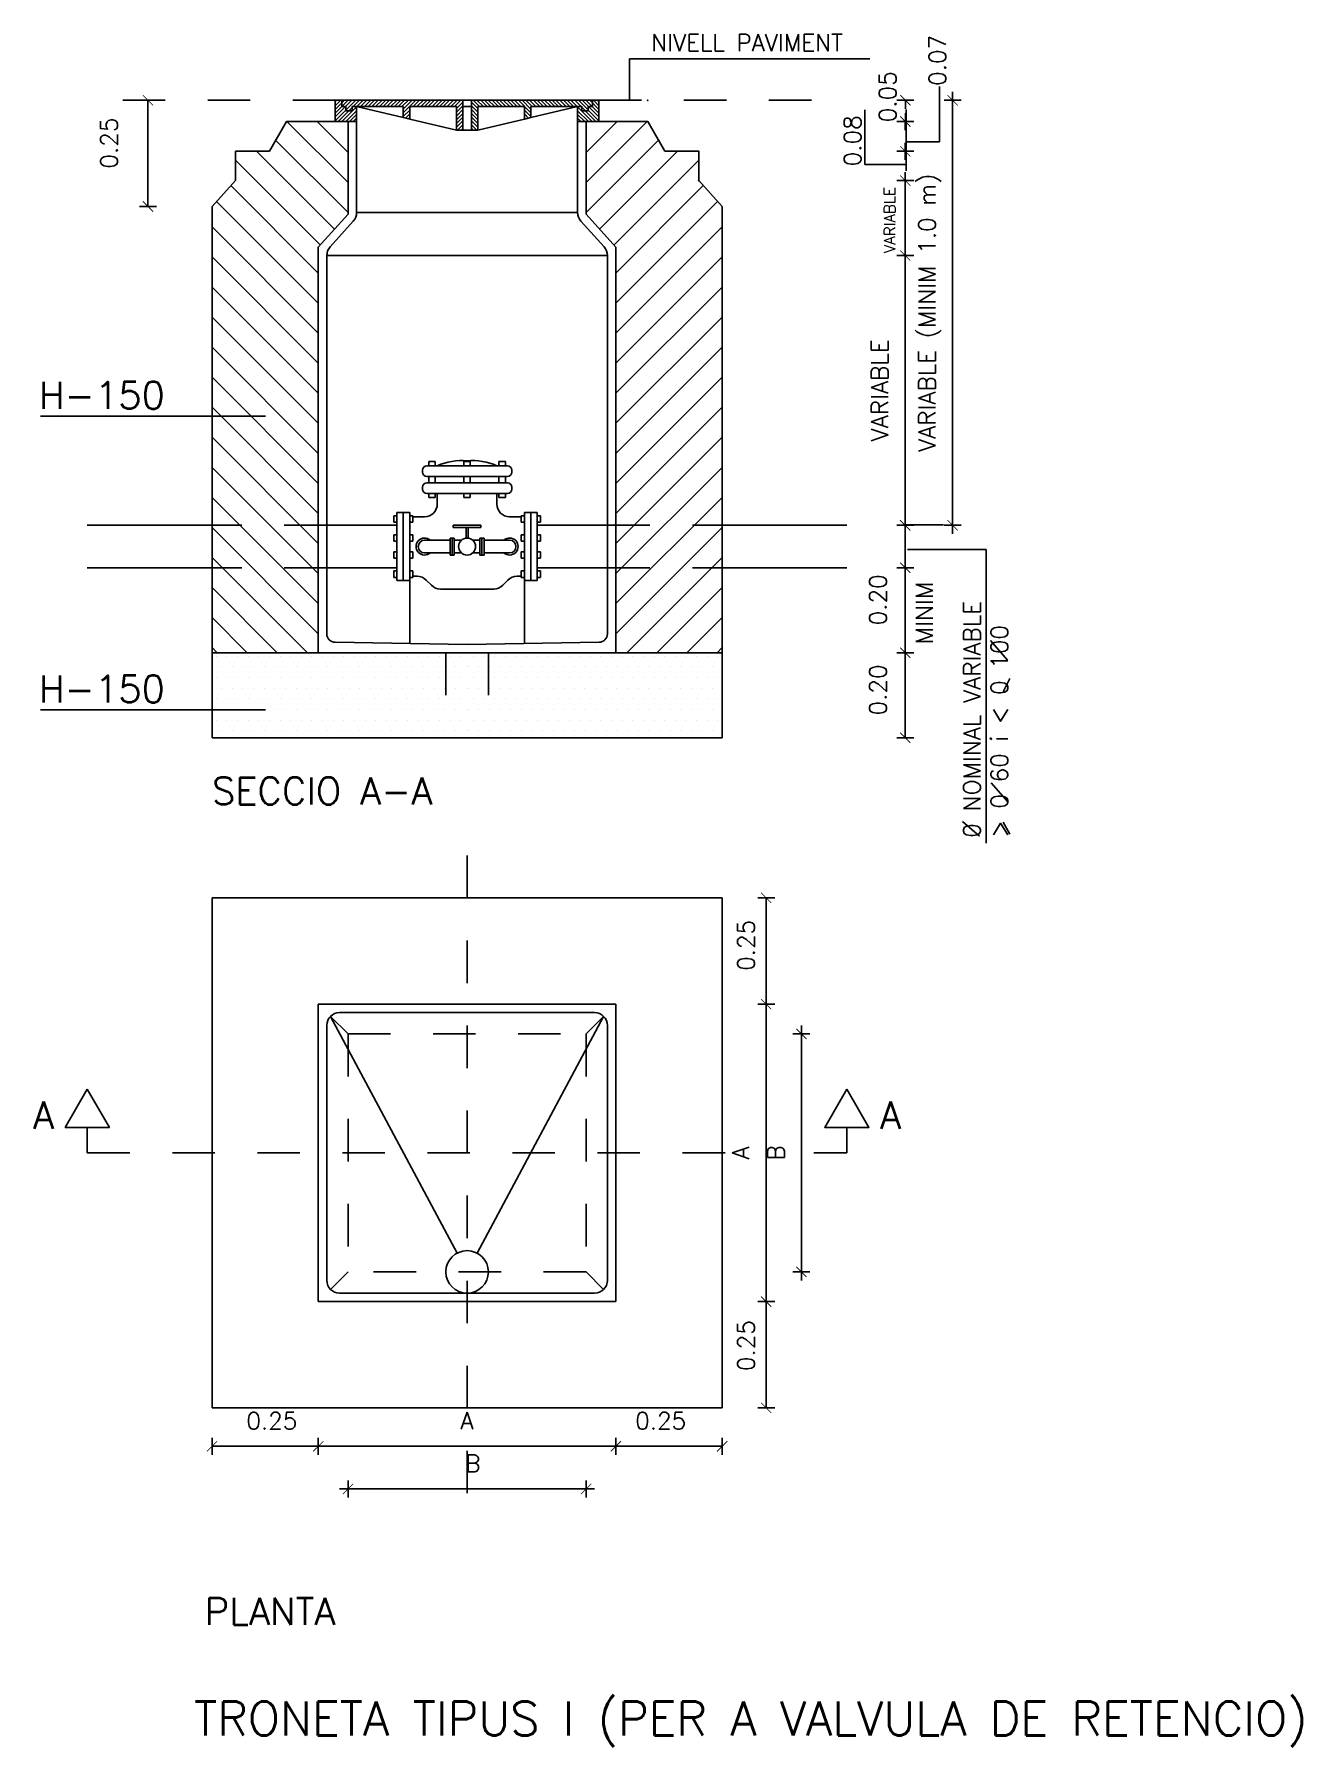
# Model space of a CAD drawing. Extents: x -0.01 to 2.98, y 0 to 4.02.
import ezdxf
from ezdxf.enums import TextEntityAlignment as Align

# ---------------------------------------------------------------- set-up
doc = ezdxf.new("R2010")
doc.units = 0
doc.header["$LTSCALE"] = 0.1
doc.linetypes.add('DASHDOT', pattern=[1, 0.5, -0.25, 0, -0.25])
doc.linetypes.add('HIDDEN', pattern=[0.375, 0.25, -0.125])
doc.layers.get('0').update_dxf_attribs({"linetype": 'CONTINUOUS'})
doc.layers.get('DEFPOINTS').update_dxf_attribs({"color": 6, "linetype": 'CONTINUOUS'})
doc.styles.add('ROMANS', font='ROMANS.SHX')
doc.dimstyles.get("Standard").update_dxf_attribs({"dimtxt": 0.18, "dimasz": 0.18, "dimexe": 0.18, "dimexo": 0.0625, "dimgap": 0.09, "dimtad": 0, "dimtih": 1, "dimtoh": 1, "dimdec": 4, "dimzin": 0, "dimtxsty": 'STANDARD', "dimcen": 0.09, "dimazin": 3, "dimtfac": 1, "dimtdec": 4, "dimtofl": 0, "dimtmove": 0, "dimatfit": 3, "dimtolj": 1, "dimtzin": 0})

# ---------------------------------------------------------------- blocks, each defined once
blk = doc.blocks.new('COTA')
for p, q in [((0, 50), (0, -50)), ((0, 0), (50, 0))]:
    blk.add_line(p, q)
at = {"const_width": 5}
blk.add_lwpolyline([(-30, -30), (30, 30)], dxfattribs=at)
blk = doc.blocks.new('*D10')
at = {"color": 0, "linetype": 'BYBLOCK'}
blk.add_line((1311.4031, -1210.9731), (1311.9623, -1210.9731), dxfattribs=at)
at = {"layer": 'DEFPOINTS', "color": 0, "linetype": 'BYBLOCK'}
for p in [(1311.4027, -1210.4625), (1311.9627, -1210.4625), (1311.9627, -1210.9731)]:
    blk.add_point(p, dxfattribs=at)
at = {"color": 0, "linetype": 'BYBLOCK', "xscale": 0.0004, "yscale": 0.0004, "zscale": 0.0004, "rotation": 180}
blk.add_blockref('COTA', (1311.4027, -1210.9731), dxfattribs=at)
at = {"color": 0, "linetype": 'BYBLOCK', "xscale": 0.0004, "yscale": 0.0004, "zscale": 0.0004}
blk.add_blockref('COTA', (1311.9627, -1210.9731), dxfattribs=at)
at = {"color": 0, "linetype": 'BYBLOCK', "style": 'ROMANS'}
blk.add_text(' B', height=0.04, dxfattribs=at).set_placement((1311.6827, -1210.9331), align=Align.CENTER)
blk = doc.blocks.new('*D9')
at = {"color": 0, "linetype": 'BYBLOCK'}
blk.add_line((1311.3331, -1210.8729), (1312.0323, -1210.8729), dxfattribs=at)
at = {"layer": 'DEFPOINTS', "color": 0, "linetype": 'BYBLOCK'}
for p in [(1311.3327, -1210.5325), (1312.0327, -1210.5325), (1312.0327, -1210.8729)]:
    blk.add_point(p, dxfattribs=at)
at = {"color": 0, "linetype": 'BYBLOCK', "xscale": 0.0004, "yscale": 0.0004, "zscale": 0.0004, "rotation": 180}
blk.add_blockref('COTA', (1311.3327, -1210.8729), dxfattribs=at)
at = {"color": 0, "linetype": 'BYBLOCK', "xscale": 0.0004, "yscale": 0.0004, "zscale": 0.0004}
blk.add_blockref('COTA', (1312.0327, -1210.8729), dxfattribs=at)
at = {"color": 0, "linetype": 'BYBLOCK', "style": 'ROMANS'}
blk.add_text('A', height=0.04, dxfattribs=at).set_placement((1311.6827, -1210.8329), align=Align.CENTER)
blk = doc.blocks.new('*D8')
at = {"color": 0, "linetype": 'BYBLOCK'}
blk.add_line((1312.4692, -1210.4621), (1312.4692, -1209.9029), dxfattribs=at)
at = {"layer": 'DEFPOINTS', "color": 0, "linetype": 'BYBLOCK'}
for p in [(1311.9627, -1209.9025), (1312.4692, -1209.9025), (1311.9627, -1210.4625)]:
    blk.add_point(p, dxfattribs=at)
at = {"color": 0, "linetype": 'BYBLOCK', "xscale": 0.0004, "yscale": 0.0004, "zscale": 0.0004}
for p, rotation in [((1312.4692, -1209.9025), 90), ((1312.4692, -1210.4625), 270)]:
    blk.add_blockref('COTA', p, dxfattribs=dict(at, rotation=rotation))
at = {"color": 0, "linetype": 'BYBLOCK', "style": 'ROMANS'}
blk.add_text('B', height=0.04, rotation=90, dxfattribs=at).set_placement((1312.4292, -1210.1825), align=Align.CENTER)
blk = doc.blocks.new('*D7')
at = {"color": 0, "linetype": 'BYBLOCK'}
blk.add_line((1312.3863, -1210.5321), (1312.3863, -1209.8329), dxfattribs=at)
at = {"layer": 'DEFPOINTS', "color": 0, "linetype": 'BYBLOCK'}
for p in [(1312.0327, -1209.8325), (1312.3863, -1209.8325), (1312.0327, -1210.5325)]:
    blk.add_point(p, dxfattribs=at)
at = {"color": 0, "linetype": 'BYBLOCK', "xscale": 0.0004, "yscale": 0.0004, "zscale": 0.0004}
for p, rotation in [((1312.3863, -1209.8325), 90), ((1312.3863, -1210.5325), 270)]:
    blk.add_blockref('COTA', p, dxfattribs=dict(at, rotation=rotation))
at = {"color": 0, "linetype": 'BYBLOCK', "style": 'ROMANS'}
blk.add_text('A', height=0.04, rotation=90, dxfattribs=at).set_placement((1312.3463, -1210.1825), align=Align.CENTER)
blk = doc.blocks.new('*D6')
at = {"color": 0, "linetype": 'BYBLOCK'}
blk.add_line((1312.8247, -1208.7054), (1312.8247, -1207.7062), dxfattribs=at)
at = {"layer": 'DEFPOINTS', "color": 0, "linetype": 'BYBLOCK'}
for p in [(1312.0127, -1207.7058), (1312.8247, -1207.7058), (1312.0127, -1208.7058)]:
    blk.add_point(p, dxfattribs=at)
at = {"color": 0, "linetype": 'BYBLOCK', "xscale": 0.0004, "yscale": 0.0004, "zscale": 0.0004}
for p, rotation in [((1312.8247, -1207.7058), 90), ((1312.8247, -1208.7058), 270)]:
    blk.add_blockref('COTA', p, dxfattribs=dict(at, rotation=rotation))
at = {"color": 0, "linetype": 'BYBLOCK', "style": 'ROMANS'}
blk.add_text('VARIABLE (MINIM 1.0 m)', height=0.04, rotation=90, dxfattribs=at).set_placement((1312.7847, -1208.2058), align=Align.CENTER)
blk = doc.blocks.new('*D5')
at = {"color": 0, "linetype": 'BYBLOCK'}
blk.add_line((1312.7133, -1208.7054), (1312.7133, -1208.0714), dxfattribs=at)
at = {"layer": 'DEFPOINTS', "color": 0, "linetype": 'BYBLOCK'}
for p in [(1312.0127, -1208.071), (1312.7133, -1208.071), (1312.2827, -1208.7058)]:
    blk.add_point(p, dxfattribs=at)
at = {"color": 0, "linetype": 'BYBLOCK', "xscale": 0.0004, "yscale": 0.0004, "zscale": 0.0004}
for p, rotation in [((1312.7133, -1208.071), 90), ((1312.7133, -1208.7058), 270)]:
    blk.add_blockref('COTA', p, dxfattribs=dict(at, rotation=rotation))
at = {"color": 0, "linetype": 'BYBLOCK', "style": 'ROMANS'}
blk.add_text('VARIABLE', height=0.04, rotation=90, dxfattribs=at).set_placement((1312.6733, -1208.3884), align=Align.CENTER)
blk = doc.blocks.new('*D4')
at = {"color": 0, "linetype": 'BYBLOCK'}
for p, q in [((1312.7133, -1208.7054), (1312.7133, -1208.705)), ((1312.7133, -1208.705), (1312.8033, -1208.705)), ((1312.7133, -1208.8062), (1312.7133, -1208.8066))]:
    blk.add_line(p, q, dxfattribs=at)
at = {"layer": 'DEFPOINTS', "color": 0, "linetype": 'BYBLOCK'}
for p in [(1312.2827, -1208.7058), (1312.7133, -1208.7058), (1312.2827, -1208.8058)]:
    blk.add_point(p, dxfattribs=at)
at = {"color": 0, "linetype": 'BYBLOCK', "xscale": 0.0004, "yscale": 0.0004, "zscale": 0.0004}
for p, rotation in [((1312.7133, -1208.7058), 270), ((1312.7133, -1208.8058), 90)]:
    blk.add_blockref('COTA', p, dxfattribs=dict(at, rotation=rotation))
blk = doc.blocks.new('*X1')
at = {"color": 0}
for p, q in [((2740, 19852), (2788, 19900)), ((2740, 19860.8), (2779.2, 19900)), ((2740, 19869.7), (2770.3, 19900)), ((2740, 19878.5), (2761.5, 19900)), ((2740, 19887.3), (2752.7, 19900)), ((2740, 19896.2), (2743.8, 19900)), ((2746.9, 19850), (2796.9, 19900)), ((2755.7, 19850), (2790, 19884.3)), ((2764.5, 19850), (2790, 19875.5)), ((2773.4, 19850), (2790, 19866.6)), ((2790.7, 19885), (2805.7, 19900)), ((2799.5, 19885), (2814.5, 19900)), ((2808.4, 19885), (2823.4, 19900)), ((2817.2, 19885), (2832.2, 19900)), ((2826, 19885), (2841, 19900)), ((2834.9, 19885), (2849.9, 19900)), ((2843.7, 19885), (2858.7, 19900)), ((2852.6, 19885), (2867.6, 19900)), ((2861.4, 19885), (2876.4, 19900)), ((2870.2, 19885), (2885.2, 19900)), ((2879.1, 19885), (2894.1, 19900)), ((2887.9, 19885), (2902.9, 19900)), ((2896.8, 19885), (2911.8, 19900)), ((2900, 19870.6), (2929.4, 19900)), ((2900, 19879.4), (2920.6, 19900)), ((2900, 19861.7), (2915, 19876.7)), ((2905.2, 19858), (2915, 19867.9)), ((2923.3, 19885), (2938.3, 19900)), ((2932.1, 19885), (2947.1, 19900)), ((2941, 19885), (2956, 19900)), ((2949.8, 19885), (2964.8, 19900)), ((2958.6, 19885), (2973.6, 19900)), ((2967.5, 19885), (2982.5, 19900)), ((2976.3, 19885), (2991.3, 19900)), ((2985.1, 19885), (3000.1, 19900)), ((2994, 19885), (3009, 19900)), ((3002.8, 19885), (3017.8, 19900)), ((3011.7, 19885), (3026.7, 19900)), ((3020.5, 19885), (3035.5, 19900)), ((3025, 19880.7), (3040, 19895.7)), ((3025, 19871.8), (3040, 19886.8)), ((3025, 19863), (3040, 19878)), ((3025, 19854.1), (3040, 19869.1)), ((2782.2, 19850), (2790, 19857.8)), ((2912.3, 19856.4), (2915, 19859)), ((3025, 19845.3), (3040, 19860.3)), ((3025, 19836.5), (3040, 19851.5)), ((3027.4, 19830), (3040, 19842.6)), ((3036.2, 19830), (3040, 19833.8))]:
    blk.add_line(p, q, dxfattribs=at)
blk = doc.blocks.new('*X2')
at = {"color": 0}
for p, q in [((3802.6, 23389.5), (3946.3, 23533.2)), ((3802.6, 23460.2), (3875.6, 23533.2)), ((3802.6, 23530.9), (3804.9, 23533.2)), ((3802.6, 23318.8), (3972.9, 23489)), ((3834.3, 23279.7), (4017.7, 23463.2)), ((3867.8, 23242.5), (4067.6, 23442.4)), ((3872.6, 23176.6), (4078.3, 23382.4)), ((3872.6, 23105.9), (4111.8, 23345.2)), ((3872.6, 23035.2), (4122.6, 23285.2)), ((3872.6, 22964.5), (4122.6, 23214.5)), ((3872.6, 22893.8), (4122.6, 23143.8)), ((3872.6, 22823.1), (4122.6, 23073.1)), ((3872.6, 22752.4), (4122.6, 23002.4)), ((3872.6, 22681.7), (4122.6, 22931.7)), ((3872.6, 22611), (4122.6, 22861)), ((3872.6, 22540.3), (4122.6, 22790.3)), ((3872.6, 22469.5), (4122.6, 22719.5)), ((3872.6, 22398.8), (4122.6, 22648.8)), ((3872.6, 22328.1), (4122.6, 22578.1)), ((3898.4, 22283.2), (4122.6, 22507.4)), ((3969.1, 22283.2), (4122.6, 22436.7)), ((4039.8, 22283.2), (4122.6, 22366)), ((4110.5, 22283.2), (4122.6, 22295.3))]:
    blk.add_line(p, q, dxfattribs=at)
blk = doc.blocks.new('*X3')
at = {"color": 0}
for p, q in [((3525, 22250), (3525, 22250)), ((3537.5, 22275), (3537.5, 22275)), ((3550, 22250), (3550, 22250)), ((3562.5, 22275), (3562.5, 22275)), ((3575, 22250), (3575, 22250)), ((3587.5, 22275), (3587.5, 22275)), ((3600, 22250), (3600, 22250)), ((3612.5, 22275), (3612.5, 22275)), ((3625, 22250), (3625, 22250)), ((3637.5, 22275), (3637.5, 22275)), ((3650, 22250), (3650, 22250)), ((3662.5, 22275), (3662.5, 22275)), ((3675, 22250), (3675, 22250)), ((3687.5, 22275), (3687.5, 22275)), ((3700, 22250), (3700, 22250)), ((3712.5, 22275), (3712.5, 22275)), ((3725, 22250), (3725, 22250)), ((3737.5, 22275), (3737.5, 22275)), ((3750, 22250), (3750, 22250)), ((3762.5, 22275), (3762.5, 22275)), ((3775, 22250), (3775, 22250)), ((3787.5, 22275), (3787.5, 22275)), ((3800, 22250), (3800, 22250)), ((3812.5, 22275), (3812.5, 22275)), ((3825, 22250), (3825, 22250)), ((3837.5, 22275), (3837.5, 22275)), ((3850, 22250), (3850, 22250)), ((3862.5, 22275), (3862.5, 22275)), ((3875, 22250), (3875, 22250)), ((3887.5, 22275), (3887.5, 22275)), ((3900, 22250), (3900, 22250)), ((3912.5, 22275), (3912.5, 22275)), ((3925, 22250), (3925, 22250)), ((3937.5, 22275), (3937.5, 22275)), ((3950, 22250), (3950, 22250)), ((3962.5, 22275), (3962.5, 22275)), ((3975, 22250), (3975, 22250)), ((3987.5, 22275), (3987.5, 22275)), ((4000, 22250), (4000, 22250)), ((4012.5, 22275), (4012.5, 22275)), ((4025, 22250), (4025, 22250)), ((4037.5, 22275), (4037.5, 22275)), ((4050, 22250), (4050, 22250)), ((4062.5, 22275), (4062.5, 22275)), ((4075, 22250), (4075, 22250)), ((4087.5, 22275), (4087.5, 22275)), ((4100, 22250), (4100, 22250)), ((4112.5, 22275), (4112.5, 22275)), ((3537.5, 22225), (3537.5, 22225)), ((3562.5, 22225), (3562.5, 22225)), ((3587.5, 22225), (3587.5, 22225)), ((3612.5, 22225), (3612.5, 22225)), ((3637.5, 22225), (3637.5, 22225)), ((3662.5, 22225), (3662.5, 22225)), ((3687.5, 22225), (3687.5, 22225)), ((3712.5, 22225), (3712.5, 22225)), ((3737.5, 22225), (3737.5, 22225)), ((3762.5, 22225), (3762.5, 22225)), ((3787.5, 22225), (3787.5, 22225)), ((3812.5, 22225), (3812.5, 22225)), ((3837.5, 22225), (3837.5, 22225)), ((3862.5, 22225), (3862.5, 22225)), ((3887.5, 22225), (3887.5, 22225)), ((3912.5, 22225), (3912.5, 22225)), ((3937.5, 22225), (3937.5, 22225)), ((3962.5, 22225), (3962.5, 22225)), ((3987.5, 22225), (3987.5, 22225)), ((4012.5, 22225), (4012.5, 22225)), ((4037.5, 22225), (4037.5, 22225)), ((4062.5, 22225), (4062.5, 22225)), ((4087.5, 22225), (4087.5, 22225)), ((4112.5, 22225), (4112.5, 22225)), ((3525, 22200), (3525, 22200)), ((3537.5, 22175), (3537.5, 22175)), ((3550, 22200), (3550, 22200)), ((3562.5, 22175), (3562.5, 22175)), ((3575, 22200), (3575, 22200)), ((3587.5, 22175), (3587.5, 22175)), ((3600, 22200), (3600, 22200)), ((3612.5, 22175), (3612.5, 22175)), ((3625, 22200), (3625, 22200)), ((3637.5, 22175), (3637.5, 22175)), ((3650, 22200), (3650, 22200)), ((3662.5, 22175), (3662.5, 22175)), ((3675, 22200), (3675, 22200)), ((3687.5, 22175), (3687.5, 22175)), ((3700, 22200), (3700, 22200)), ((3712.5, 22175), (3712.5, 22175)), ((3725, 22200), (3725, 22200)), ((3737.5, 22175), (3737.5, 22175)), ((3750, 22200), (3750, 22200)), ((3762.5, 22175), (3762.5, 22175)), ((3775, 22200), (3775, 22200)), ((3787.5, 22175), (3787.5, 22175)), ((3800, 22200), (3800, 22200)), ((3812.5, 22175), (3812.5, 22175)), ((3825, 22200), (3825, 22200)), ((3837.5, 22175), (3837.5, 22175)), ((3850, 22200), (3850, 22200)), ((3862.5, 22175), (3862.5, 22175)), ((3875, 22200), (3875, 22200)), ((3887.5, 22175), (3887.5, 22175)), ((3900, 22200), (3900, 22200)), ((3912.5, 22175), (3912.5, 22175)), ((3925, 22200), (3925, 22200)), ((3937.5, 22175), (3937.5, 22175)), ((3950, 22200), (3950, 22200)), ((3962.5, 22175), (3962.5, 22175)), ((3975, 22200), (3975, 22200)), ((3987.5, 22175), (3987.5, 22175)), ((4000, 22200), (4000, 22200)), ((4012.5, 22175), (4012.5, 22175)), ((4025, 22200), (4025, 22200)), ((4037.5, 22175), (4037.5, 22175)), ((4050, 22200), (4050, 22200)), ((4062.5, 22175), (4062.5, 22175)), ((4075, 22200), (4075, 22200)), ((4087.5, 22175), (4087.5, 22175)), ((4100, 22200), (4100, 22200)), ((4112.5, 22175), (4112.5, 22175)), ((3525, 22150), (3525, 22150)), ((3537.5, 22125), (3537.5, 22125)), ((3550, 22150), (3550, 22150)), ((3562.5, 22125), (3562.5, 22125)), ((3575, 22150), (3575, 22150)), ((3587.5, 22125), (3587.5, 22125)), ((3600, 22150), (3600, 22150)), ((3612.5, 22125), (3612.5, 22125)), ((3625, 22150), (3625, 22150)), ((3637.5, 22125), (3637.5, 22125)), ((3650, 22150), (3650, 22150)), ((3662.5, 22125), (3662.5, 22125)), ((3675, 22150), (3675, 22150)), ((3687.5, 22125), (3687.5, 22125)), ((3700, 22150), (3700, 22150)), ((3712.5, 22125), (3712.5, 22125)), ((3725, 22150), (3725, 22150)), ((3737.5, 22125), (3737.5, 22125)), ((3750, 22150), (3750, 22150)), ((3762.5, 22125), (3762.5, 22125)), ((3775, 22150), (3775, 22150)), ((3787.5, 22125), (3787.5, 22125)), ((3800, 22150), (3800, 22150)), ((3812.5, 22125), (3812.5, 22125)), ((3825, 22150), (3825, 22150)), ((3837.5, 22125), (3837.5, 22125)), ((3850, 22150), (3850, 22150)), ((3862.5, 22125), (3862.5, 22125)), ((3875, 22150), (3875, 22150)), ((3887.5, 22125), (3887.5, 22125)), ((3900, 22150), (3900, 22150)), ((3912.5, 22125), (3912.5, 22125)), ((3925, 22150), (3925, 22150)), ((3937.5, 22125), (3937.5, 22125)), ((3950, 22150), (3950, 22150)), ((3962.5, 22125), (3962.5, 22125)), ((3975, 22150), (3975, 22150)), ((3987.5, 22125), (3987.5, 22125)), ((4000, 22150), (4000, 22150)), ((4012.5, 22125), (4012.5, 22125)), ((4025, 22150), (4025, 22150)), ((4037.5, 22125), (4037.5, 22125)), ((4050, 22150), (4050, 22150)), ((4062.5, 22125), (4062.5, 22125)), ((4075, 22150), (4075, 22150)), ((4087.5, 22125), (4087.5, 22125)), ((4100, 22150), (4100, 22150)), ((4112.5, 22125), (4112.5, 22125)), ((3525, 22100), (3525, 22100)), ((3550, 22100), (3550, 22100)), ((3575, 22100), (3575, 22100)), ((3600, 22100), (3600, 22100)), ((3625, 22100), (3625, 22100)), ((3650, 22100), (3650, 22100)), ((3675, 22100), (3675, 22100)), ((3700, 22100), (3700, 22100)), ((3725, 22100), (3725, 22100)), ((3750, 22100), (3750, 22100)), ((3775, 22100), (3775, 22100)), ((3800, 22100), (3800, 22100)), ((3825, 22100), (3825, 22100)), ((3850, 22100), (3850, 22100)), ((3875, 22100), (3875, 22100)), ((3900, 22100), (3900, 22100)), ((3925, 22100), (3925, 22100)), ((3950, 22100), (3950, 22100)), ((3975, 22100), (3975, 22100)), ((4000, 22100), (4000, 22100)), ((4025, 22100), (4025, 22100)), ((4050, 22100), (4050, 22100)), ((4075, 22100), (4075, 22100)), ((4100, 22100), (4100, 22100))]:
    blk.add_line(p, q, dxfattribs=at)

msp = doc.modelspace()

# ---------------------------------------------------------------- linework, layer by layer
for p, q in [((1.3947, 3.96687), (1.3947, 3.86913)), ((1.96062, 3.96687), (1.3947, 3.96687)), ((0.26238, 3.61913), (0.26238, 3.86913)), ((0.70297, 3.81913), (0.70297, 3.86913)), ((0.70297, 3.86913), (0.71797, 3.86913)), ((0.71797, 3.86913), (0.71797, 3.85413)), ((0.71797, 3.86913), (1.00297, 3.86913)), ((1.00297, 3.86913), (1.00297, 3.79913)), ((1.00297, 3.86913), (1.01297, 3.86913)), ((1.02297, 3.86913), (1.01297, 3.86913)), ((1.02297, 3.86913), (1.02297, 3.79913)), ((1.30797, 3.86913), (1.02297, 3.86913)), ((1.30797, 3.86913), (1.30797, 3.85413)), ((1.32297, 3.86913), (1.30797, 3.86913)), ((1.32297, 3.81913), (1.32297, 3.86913)), ((2.12402, 3.90175), (2.12402, 3.77128)), ((0.71797, 3.85413), (0.72797, 3.85413)), ((0.72797, 3.85413), (0.72797, 3.84413)), ((0.72797, 3.84413), (0.74297, 3.84413)), ((0.74297, 3.84413), (0.74297, 3.85413)), ((0.74297, 3.85413), (0.75297, 3.85413)), ((0.75297, 3.85413), (0.75297, 3.81913)), ((0.75297, 3.85413), (0.86297, 3.85413)), ((0.75297, 3.85413), (0.86297, 3.82839)), ((0.86297, 3.85413), (0.86297, 3.82839)), ((0.86297, 3.82839), (0.87797, 3.82488)), ((0.87797, 3.85413), (0.87797, 3.82488)), ((0.87797, 3.85413), (0.98797, 3.85413)), ((0.98797, 3.85413), (0.98797, 3.79913)), ((1.00297, 3.85413), (1.01297, 3.85413)), ((1.02297, 3.85413), (1.01297, 3.85413)), ((1.14797, 3.85413), (1.03797, 3.85413)), ((1.03797, 3.85413), (1.03797, 3.79913)), ((1.14797, 3.85413), (1.14797, 3.82488)), ((1.16297, 3.82839), (1.14797, 3.82488)), ((1.27297, 3.85413), (1.16297, 3.82839)), ((1.16297, 3.85413), (1.16297, 3.82839)), ((1.27297, 3.85413), (1.16297, 3.85413)), ((1.27297, 3.85413), (1.27297, 3.81913)), ((1.28297, 3.85413), (1.27297, 3.85413)), ((1.28297, 3.84413), (1.28297, 3.85413)), ((1.29797, 3.84413), (1.28297, 3.84413)), ((1.29797, 3.85413), (1.29797, 3.84413)), ((1.30797, 3.85413), (1.29797, 3.85413)), ((1.94871, 3.84674), (1.94871, 3.71784)), ((2.04546, 3.70319), (2.04546, 3.84781)), ((0.58797, 3.81913), (0.54797, 3.74913)), ((0.58797, 3.81913), (0.73297, 3.81913)), ((0.75297, 3.81913), (0.70297, 3.81913)), ((0.73297, 3.81913), (0.73297, 3.60088)), ((0.73297, 3.81913), (0.75297, 3.81913)), ((0.75297, 3.81913), (0.75297, 3.60472)), ((0.87797, 3.82488), (0.98797, 3.79913)), ((0.98797, 3.79913), (1.00297, 3.79913)), ((1.00297, 3.79913), (1.01297, 3.79913)), ((1.02297, 3.79913), (1.01297, 3.79913)), ((1.03797, 3.79913), (1.02297, 3.79913)), ((1.14797, 3.82488), (1.03797, 3.79913)), ((1.27297, 3.81913), (1.32297, 3.81913)), ((1.29297, 3.81913), (1.27297, 3.81913)), ((1.27297, 3.81913), (1.27297, 3.60472)), ((1.29297, 3.81913), (1.29297, 3.60088)), ((1.43797, 3.81913), (1.29297, 3.81913)), ((1.43797, 3.81913), (1.47797, 3.74913)), ((0.46797, 3.74913), (0.54797, 3.74913)), ((0.46797, 3.74913), (0.46797, 3.6802)), ((1.55797, 3.74913), (1.47797, 3.74913)), ((1.55797, 3.74913), (1.55797, 3.6802)), ((2.12402, 3.77128), (2.04703, 3.77128)), ((1.94871, 3.71784), (2.04389, 3.71784)), ((0.46797, 3.6802), (0.41297, 3.61913)), ((1.55797, 3.6802), (1.61297, 3.61913)), ((2.06353, 3.6802), (2.02353, 3.6802)), ((2.04353, 3.50396), (2.04353, 3.6802)), ((0.41297, 2.56913), (0.41297, 3.61913)), ((0.73297, 3.60088), (0.66297, 3.52315)), ((0.75297, 3.60472), (1.01297, 3.60472)), ((1.27297, 3.60472), (1.01297, 3.60472)), ((1.29297, 3.60088), (1.36297, 3.52315)), ((1.61297, 2.56913), (1.61297, 3.61913)), ((0.74526, 3.58464), (0.69067, 3.52403)), ((1.28067, 3.58464), (1.33526, 3.52403)), ((0.66297, 2.56913), (0.66297, 3.52315)), ((1.36297, 2.56913), (1.36297, 3.52315)), ((0.68297, 2.86913), (0.68297, 3.50396)), ((0.68297, 3.50396), (1.01297, 3.50396)), ((1.34297, 3.50396), (1.01297, 3.50396)), ((1.34297, 2.86913), (1.34297, 3.50396)), ((2.02353, 3.50396), (2.06353, 3.50396)), ((0.00973, 3.12622), (0.53904, 3.12622)), ((0.90797, 2.99413), (0.90797, 2.99913)), ((0.91797, 3.00913), (1.01297, 3.00913)), ((0.91797, 2.98413), (1.01297, 2.98413)), ((0.92297, 3.01913), (0.93797, 3.01913)), ((0.92297, 3.00913), (0.92297, 3.01913)), ((0.92297, 2.96913), (0.92297, 2.98413)), ((0.93797, 3.00913), (0.93797, 3.01913)), ((0.93797, 2.96913), (0.93797, 2.98413)), ((1.00547, 3.01913), (1.01297, 3.01913)), ((1.00547, 3.00913), (1.00547, 3.01913)), ((1.00547, 2.96913), (1.00547, 2.98413)), ((1.02047, 3.01913), (1.01297, 3.01913)), ((1.10797, 3.00913), (1.01297, 3.00913)), ((1.10797, 2.98413), (1.01297, 2.98413)), ((1.02047, 3.00913), (1.02047, 3.01913)), ((1.02047, 2.96913), (1.02047, 2.98413)), ((1.08797, 3.00913), (1.08797, 3.01913)), ((1.10297, 3.01913), (1.08797, 3.01913)), ((1.08797, 2.96913), (1.08797, 2.98413)), ((1.10297, 3.00913), (1.10297, 3.01913)), ((1.10297, 2.96913), (1.10297, 2.98413)), ((1.11797, 2.99413), (1.11797, 2.99913)), ((0.90797, 2.95413), (0.90797, 2.95913)), ((0.91797, 2.96913), (1.01297, 2.96913)), ((0.91797, 2.94413), (1.01297, 2.94413)), ((0.92297, 2.93413), (0.92297, 2.94413)), ((0.93797, 2.93413), (0.93797, 2.94413)), ((0.94297, 2.91913), (0.94297, 2.94413)), ((1.00547, 2.93413), (1.00547, 2.94413)), ((1.10797, 2.96913), (1.01297, 2.96913)), ((1.10797, 2.94413), (1.01297, 2.94413)), ((1.02047, 2.93413), (1.02047, 2.94413)), ((1.08297, 2.91913), (1.08297, 2.94413)), ((1.08797, 2.93413), (1.08797, 2.94413)), ((1.10297, 2.93413), (1.10297, 2.94413)), ((1.11797, 2.95413), (1.11797, 2.95913)), ((0.92297, 2.93413), (0.93797, 2.93413)), ((1.00547, 2.93413), (1.01297, 2.93413)), ((1.02047, 2.93413), (1.01297, 2.93413)), ((1.10297, 2.93413), (1.08797, 2.93413)), ((0.41297, 2.86913), (0.11969, 2.86913)), ((0.68297, 2.86913), (0.68297, 2.76913)), ((0.68297, 2.86913), (0.84797, 2.86913)), ((0.84047, 2.89163), (0.84797, 2.89163)), ((0.84047, 2.87663), (0.84047, 2.89163)), ((0.84047, 2.87663), (0.84797, 2.87663)), ((0.84797, 2.73913), (0.84797, 2.89913)), ((0.84797, 2.89913), (0.87797, 2.89913)), ((0.86297, 2.73913), (0.86297, 2.89913)), ((0.87797, 2.73913), (0.87797, 2.89913)), ((0.87797, 2.89163), (0.88547, 2.89163)), ((0.87797, 2.87663), (0.88547, 2.87663)), ((0.88547, 2.87663), (0.88547, 2.89163)), ((0.88547, 2.88913), (0.91297, 2.88913)), ((0.98047, 2.86913), (1.01297, 2.86913)), ((0.98047, 2.86913), (0.98047, 2.86413)), ((0.98047, 2.86413), (1.01297, 2.86413)), ((1.01047, 2.86413), (1.01047, 2.83898)), ((1.04547, 2.86913), (1.01297, 2.86913)), ((1.04547, 2.86413), (1.01297, 2.86413)), ((1.01547, 2.86413), (1.01547, 2.83898)), ((1.04547, 2.86913), (1.04547, 2.86413)), ((1.14047, 2.88913), (1.11297, 2.88913)), ((1.14797, 2.89163), (1.14047, 2.89163)), ((1.14047, 2.87663), (1.14047, 2.89163)), ((1.14797, 2.87663), (1.14047, 2.87663)), ((1.17797, 2.89913), (1.14797, 2.89913)), ((1.14797, 2.73913), (1.14797, 2.89913)), ((1.16297, 2.73913), (1.16297, 2.89913)), ((1.17797, 2.73913), (1.17797, 2.89913)), ((1.18547, 2.89163), (1.17797, 2.89163)), ((1.18547, 2.87663), (1.17797, 2.87663)), ((1.34297, 2.86913), (1.17797, 2.86913)), ((1.18547, 2.87663), (1.18547, 2.89163)), ((1.34297, 2.86913), (1.34297, 2.76913)), ((1.61297, 2.86913), (1.90624, 2.86913)), ((2.04353, 2.86913), (2.04353, 2.36913)), ((0.84047, 2.84663), (0.84797, 2.84663)), ((0.84047, 2.83163), (0.84047, 2.84663)), ((0.84047, 2.83163), (0.84797, 2.83163)), ((0.87797, 2.84663), (0.88547, 2.84663)), ((0.87797, 2.83163), (0.88547, 2.83163)), ((0.88547, 2.83163), (0.88547, 2.84663)), ((0.91297, 2.83413), (0.97297, 2.83413)), ((0.97297, 2.83913), (0.97297, 2.79913)), ((0.97297, 2.83913), (0.98297, 2.83913)), ((0.97797, 2.83913), (0.97797, 2.79913)), ((0.98297, 2.83913), (0.98297, 2.79913)), ((0.98297, 2.83413), (0.99974, 2.83413)), ((1.04297, 2.83413), (1.02619, 2.83413)), ((1.05297, 2.83913), (1.04297, 2.83913)), ((1.04297, 2.83913), (1.04297, 2.79913)), ((1.04797, 2.83913), (1.04797, 2.79913)), ((1.05297, 2.83913), (1.05297, 2.79913)), ((1.11297, 2.83413), (1.05297, 2.83413)), ((1.14797, 2.84663), (1.14047, 2.84663)), ((1.14047, 2.83163), (1.14047, 2.84663)), ((1.14797, 2.83163), (1.14047, 2.83163)), ((1.18547, 2.84663), (1.17797, 2.84663)), ((1.18547, 2.83163), (1.17797, 2.83163)), ((1.18547, 2.83163), (1.18547, 2.84663)), ((0.84047, 2.80663), (0.84797, 2.80663)), ((0.84047, 2.79163), (0.84047, 2.80663)), ((0.84047, 2.79163), (0.84797, 2.79163)), ((0.87797, 2.80663), (0.88547, 2.80663)), ((0.87797, 2.79163), (0.88547, 2.79163)), ((0.88547, 2.79163), (0.88547, 2.80663)), ((0.91297, 2.80413), (0.97297, 2.80413)), ((0.97297, 2.79913), (0.98297, 2.79913)), ((0.98297, 2.80413), (0.99974, 2.80413)), ((1.04297, 2.80413), (1.02619, 2.80413)), ((1.05297, 2.79913), (1.04297, 2.79913)), ((1.11297, 2.80413), (1.05297, 2.80413)), ((1.14797, 2.80663), (1.14047, 2.80663)), ((1.14047, 2.79163), (1.14047, 2.80663)), ((1.14797, 2.79163), (1.14047, 2.79163)), ((1.18547, 2.80663), (1.17797, 2.80663)), ((1.18547, 2.79163), (1.17797, 2.79163)), ((1.18547, 2.79163), (1.18547, 2.80663)), ((2.23402, 2.81187), (2.04911, 2.81187)), ((2.23402, 2.12122), (2.23402, 2.81187)), ((0.41297, 2.76913), (0.11969, 2.76913)), ((0.68297, 2.61393), (0.68297, 2.76913)), ((0.68297, 2.76913), (0.84797, 2.76913)), ((0.84047, 2.76163), (0.84797, 2.76163)), ((0.84047, 2.74663), (0.84047, 2.76163)), ((0.84047, 2.74663), (0.84797, 2.74663)), ((0.87797, 2.76163), (0.88547, 2.76163)), ((0.87797, 2.74663), (0.88547, 2.74663)), ((0.88547, 2.74663), (0.88547, 2.76163)), ((0.88547, 2.74913), (0.89554, 2.74913)), ((0.91675, 2.74035), (0.92918, 2.72792)), ((1.10918, 2.74035), (1.09675, 2.72792)), ((1.14047, 2.74913), (1.13039, 2.74913)), ((1.14797, 2.76163), (1.14047, 2.76163)), ((1.14047, 2.74663), (1.14047, 2.76163)), ((1.14797, 2.74663), (1.14047, 2.74663)), ((1.34297, 2.76913), (1.17797, 2.76913)), ((1.18547, 2.76163), (1.17797, 2.76163)), ((1.18547, 2.74663), (1.17797, 2.74663)), ((1.18547, 2.74663), (1.18547, 2.76163)), ((1.34297, 2.61393), (1.34297, 2.76913)), ((1.61297, 2.76913), (1.90624, 2.76913)), ((0.84797, 2.73913), (0.87797, 2.73913)), ((0.87797, 2.73913), (0.87797, 2.59072)), ((0.95039, 2.71913), (1.01297, 2.71913)), ((1.07554, 2.71913), (1.01297, 2.71913)), ((1.14797, 2.73913), (1.14797, 2.59072)), ((1.17797, 2.73913), (1.14797, 2.73913)), ((0.7026, 2.59393), (1.01297, 2.58825)), ((1.32333, 2.59393), (1.01297, 2.58825)), ((2.24408, 2.59838), (2.28388, 2.55148)), ((0.41297, 2.36913), (0.41297, 2.56913)), ((0.66297, 2.56913), (0.41297, 2.56913)), ((1.01297, 2.56913), (0.66297, 2.56913)), ((1.01297, 2.56913), (1.36297, 2.56913)), ((1.36297, 2.56913), (1.61297, 2.56913)), ((1.61297, 2.36913), (1.61297, 2.56913)), ((2.27393, 2.47757), (2.28957, 2.50884)), ((0.00973, 2.4352), (0.53904, 2.4352)), ((1.01297, 2.36913), (0.41297, 2.36913)), ((1.01297, 2.36913), (1.61297, 2.36913)), ((2.2455, 2.26294), (2.28388, 2.21887)), ((2.17869, 2.17197), (2.21849, 2.13785)), ((2.27393, 2.17054), (2.28957, 2.14212)), ((0.41297, 1.99238), (1.61297, 1.99238)), ((0.41297, 1.99238), (0.41297, 0.79238)), ((1.61297, 1.99238), (1.61297, 0.79238)), ((1.71655, 0.79238), (1.71655, 1.99238)), ((0.66297, 1.74238), (1.36297, 1.74238)), ((0.66297, 1.74238), (0.66297, 1.04238)), ((1.36297, 1.74238), (1.36297, 1.04238)), ((0.68297, 1.69238), (0.68297, 1.09238)), ((0.69175, 1.71359), (0.9894, 1.15648)), ((0.71297, 1.72238), (1.31297, 1.72238)), ((1.03653, 1.15648), (1.33418, 1.71359)), ((1.34297, 1.69238), (1.34297, 1.09238)), ((0.11959, 1.45238), (0.11959, 1.39238)), ((1.90634, 1.45238), (1.90634, 1.39238)), ((1.31297, 1.06238), (0.71297, 1.06238)), ((1.36297, 1.04238), (0.66297, 1.04238)), ((1.61297, 0.79238), (0.41297, 0.79238)), ((0.41297, 0.702), (1.61297, 0.702))]:
    msp.add_line(p, q)
at = {"linetype": 'HIDDEN'}
for p, q in [((0.70297, 3.86913), (0.11969, 3.86913)), ((1.32297, 3.86913), (1.90624, 3.86913)), ((0.68297, 2.86913), (0.41297, 2.86913)), ((1.34297, 2.86913), (1.61297, 2.86913)), ((0.68297, 2.76913), (0.41297, 2.76913)), ((1.34297, 2.76913), (1.61297, 2.76913)), ((0.96297, 2.56913), (0.96297, 2.36913)), ((1.06297, 2.56913), (1.06297, 2.36913)), ((0.69175, 1.71359), (0.73297, 1.67238)), ((1.33418, 1.71359), (1.29297, 1.67238)), ((0.73297, 1.67238), (1.29297, 1.67238)), ((0.73297, 1.67238), (0.73297, 1.11238)), ((1.29297, 1.67238), (1.29297, 1.11238)), ((0.69175, 1.07116), (0.73297, 1.11238)), ((1.29297, 1.11238), (0.73297, 1.11238)), ((1.33418, 1.07116), (1.29297, 1.11238))]:
    msp.add_line(p, q, dxfattribs=at)
at = {"color": 0, "linetype": 'BYBLOCK'}
for p, q in [((0.26238, 3.86953), (0.26238, 3.86993)), ((2.04398, 3.86993), (2.04438, 3.86993)), ((2.04398, 3.86953), (2.04398, 3.86993)), ((2.04383, 3.81993), (2.04423, 3.81993)), ((2.04383, 3.81953), (2.04383, 3.81993)), ((2.04398, 3.81873), (2.04398, 3.81833)), ((2.04368, 3.74993), (2.04408, 3.74993)), ((2.04368, 3.74953), (2.04368, 3.74993)), ((2.04383, 3.74873), (2.04383, 3.74833)), ((2.04353, 3.681), (2.04393, 3.681)), ((2.04353, 3.6806), (2.04353, 3.681)), ((2.04368, 3.6798), (2.04368, 3.6794)), ((0.26238, 3.61873), (0.26238, 3.61833)), ((2.04353, 3.50356), (2.04353, 3.50316)), ((2.04353, 2.76953), (2.04353, 2.76993)), ((2.04353, 2.56953), (2.04353, 2.56993)), ((2.04353, 2.56873), (2.04353, 2.56833)), ((2.04353, 2.36873), (2.04353, 2.36833)), ((1.71655, 1.99278), (1.71655, 1.99318)), ((1.71655, 1.74198), (1.71655, 1.74158)), ((1.71655, 1.04278), (1.71655, 1.04318)), ((1.71655, 0.79198), (1.71655, 0.79158)), ((0.41257, 0.702), (0.41217, 0.702)), ((0.66337, 0.702), (0.66377, 0.702)), ((1.36257, 0.702), (1.36217, 0.702)), ((1.61337, 0.702), (1.61377, 0.702))]:
    msp.add_line(p, q, dxfattribs=at)
at = {"linetype": 'DASHDOT'}
for p, q in [((1.01297, 0.59179), (1.01297, 2.09398)), ((0.11969, 1.39238), (1.65026, 1.39238)), ((1.82842, 1.39238), (1.90634, 1.39238))]:
    msp.add_line(p, q, dxfattribs=at)
at = {"const_width": 0.002}
for points in [[(2.03153, 3.6922), (2.05553, 3.6682)], [(2.05553, 3.49196), (2.03153, 3.51596)]]:
    msp.add_lwpolyline(points, dxfattribs=at)
for points in [[(0.11959, 1.54238), (0.17155, 1.45238), (0.06763, 1.45238)], [(1.90634, 1.54238), (1.85438, 1.45238), (1.9583, 1.45238)]]:
    msp.add_lwpolyline(points, close=True)
for centre, radius in [((1.01297, 2.81913), 0.02), ((1.01297, 1.11238), 0.05)]:
    msp.add_circle(centre, radius)
for centre, radius, start, end in [((0.72297, 3.60472), 0.03, 317.99428, 360), ((1.30297, 3.60472), 0.03, 180, 222.00572), ((0.71297, 3.50396), 0.03, 137.99428, 180), ((1.31297, 3.50396), 0.03, 0, 42.00572), ((0.91797, 2.99913), 0.01, 90, 180), ((0.91797, 2.99413), 0.01, 180, 270), ((0.99949, 2.88402), 0.13729, 84.36841, 114.31399), ((1.02644, 2.88402), 0.13729, 65.68601, 95.63159), ((1.10797, 2.99913), 0.01, 0, 90), ((1.10797, 2.99413), 0.01, 270, 0), ((0.91797, 2.95913), 0.01, 90, 180), ((0.91797, 2.95413), 0.01, 180, 270), ((1.10797, 2.95913), 0.01, 360, 90), ((1.10797, 2.95413), 0.01, 270, 360), ((0.91297, 2.91913), 0.03, 270, 0), ((1.11297, 2.91913), 0.03, 180, 270), ((0.91297, 2.81913), 0.02, 48.59038, 311.40962), ((0.91297, 2.81913), 0.015, 90.0004, 269.9996), ((1.11297, 2.81913), 0.02, 228.59038, 131.40962), ((1.11297, 2.81913), 0.015, 270.0004, 89.9996), ((0.89554, 2.71913), 0.03, 45, 90), ((1.13039, 2.71913), 0.03, 90, 135), ((0.95039, 2.74913), 0.03, 225, 270), ((1.07554, 2.74913), 0.03, 270, 315), ((0.70297, 2.61393), 0.02, 180, 268.95121), ((1.32297, 2.61393), 0.02, 271.04879, 0), ((0.71297, 1.69238), 0.03, 90, 180), ((1.31297, 1.69238), 0.03, 0, 90), ((0.71297, 1.09238), 0.03, 180, 270), ((1.31297, 1.09238), 0.03, 270, 0)]:
    msp.add_arc(centre, radius, start, end)
at = {"color": 0, "linetype": 'BYBLOCK'}
for p in [(1.43797, 3.86913), (2.04398, 3.86913), (1.43797, 3.81913), (1.43797, 3.81913), (2.04383, 3.81913), (1.55797, 3.74913), (1.55797, 3.74913), (2.04368, 3.74913), (1.55797, 3.6802), (1.55797, 3.6802), (2.04353, 3.6802), (1.34297, 3.50396)]:
    msp.add_point(p, dxfattribs=at)
at = {"layer": 'DEFPOINTS', "color": 0, "linetype": 'BYBLOCK'}
for p in [(0.26238, 3.86913), (0.41297, 3.86913), (0.41297, 3.61913), (1.61297, 2.76913), (2.04353, 2.76913), (1.61297, 2.56913), (1.61297, 2.56913), (2.04353, 2.56913), (1.61297, 2.36913), (1.61297, 1.99238), (1.71655, 1.99238), (1.36297, 1.74238), (0.66297, 1.04238), (1.36297, 1.04238), (1.36297, 1.04238), (1.71655, 1.04238), (0.41297, 0.79238), (1.61297, 0.79238), (1.61297, 0.79238), (0.66297, 0.702), (1.61297, 0.702)]:
    msp.add_point(p, dxfattribs=at)

# ---------------------------------------------------------------- block references
at = {"color": 0, "linetype": 'BYBLOCK', "xscale": 0.0004, "yscale": 0.0004, "zscale": 0.0004}
for p, rotation in [((0.26238, 3.86913), 270), ((2.04398, 3.86913), 270), ((2.04383, 3.81913), 270), ((2.04398, 3.81913), 90), ((2.04368, 3.74913), 270), ((2.04383, 3.74913), 90), ((2.04368, 3.6802), 90), ((0.26238, 3.61913), 90), ((2.04353, 2.76913), 270), ((2.04353, 2.56913), 90), ((2.04353, 2.56913), 270), ((2.04353, 2.36913), 90), ((1.71655, 1.99238), 270), ((1.71655, 1.74238), 90), ((1.71655, 1.04238), 270), ((1.71655, 0.79238), 90), ((0.66297, 0.702), 180), ((1.61297, 0.702), 180)]:
    msp.add_blockref('COTA', p, dxfattribs=dict(at, rotation=rotation))
at = {"yscale": 0.001, "zscale": 0.001}
for name, p, xscale in [('*X1', (-2.03703, -16.03087), 0.001), ('*X1', (4.06297, -16.03087), -0.001), ('*X2', (4.5356, -19.71404), -0.001), ('*X2', (-2.50967, -19.71404), 0.001), ('*X3', (4.5356, -19.71404), -0.001), ('*X3', (-2.50967, -19.71404), 0.001)]:
    msp.add_blockref(name, p, dxfattribs=dict(at, xscale=xscale))
at = {"color": 0, "linetype": 'BYBLOCK', "xscale": 0.0004, "yscale": 0.0004, "zscale": 0.0004}
for p in [(0.41297, 0.702), (1.36297, 0.702)]:
    msp.add_blockref('COTA', p, dxfattribs=at)

# ---------------------------------------------------------------- texts
at = {"style": 'ROMANS'}
for s, height, p in [('NIVELL PAVIMENT', 0.04, (1.44601, 3.98448)), ('H-150', 0.064, (0.00594, 3.14304)), ('H-150', 0.064, (0.00594, 2.45202)), ('SECCIO A-A', 0.064, (0.41277, 2.21207)), ('A', 0.064, (-0.00789, 1.44901)), ('A', 0.064, (1.98459, 1.44901)), ('PLANTA', 0.064, (0.39552, 0.28163)), ('TRONETA TIPUS I (PER A VALVULA DE RETENCIO)', 0.08, (0.37056, 0.02181))]:
    msp.add_text(s, height=height, dxfattribs=at).set_placement(p)
at = {"color": 0, "linetype": 'BYBLOCK', "style": 'ROMANS'}
for s, height, p in [('0.07', 0.04, (2.13929, 3.90302)), ('0.05', 0.04, (2.02231, 3.8174)), ('0.08', 0.04, (1.93976, 3.71372)), ('VARIABLE', 0.02592, (2.01991, 3.5095))]:
    msp.add_text(s, height=height, rotation=90, dxfattribs=at).set_placement(p)
for s, p in [('0.25', (0.19076, 3.76838)), ('0.20', (1.99951, 2.69368)), ('0.20', (1.99951, 2.48168)), ('0.25', (1.68932, 1.88077)), ('0.25', (1.68932, 0.93891))]:
    msp.add_text(s, height=0.04, rotation=90, dxfattribs=at).set_placement(p, align=Align.CENTER)
at = {"style": 'ROMANS'}
for s, p in [('MINIM', (2.10828, 2.58908)), ('0 NOMINAL VARIABLE', (2.22038, 2.13391)), ('> 0 60 i < 0 100', (2.28514, 2.13391))]:
    msp.add_text(s, height=0.04, rotation=90, dxfattribs=at).set_placement(p)
at = {"color": 0, "linetype": 'BYBLOCK', "style": 'ROMANS'}
for p in [(0.55375, 0.742), (1.46843, 0.742)]:
    msp.add_text('0.25', height=0.04, dxfattribs=at).set_placement(p, align=Align.CENTER)

# ---------------------------------------------------------------- dimensions: what is measured, and where the dimension line sits
for base, p1, p2, text, picture, middle in [((2.1549, 3.86913), (1.34297, 2.86913), (1.34297, 3.86913), 'VARIABLE (MINIM 1.0 m)', '*D6', (2.1149, 3.36913)), ((2.04353, 3.50396), (1.61297, 2.86913), (1.34297, 3.50396), 'VARIABLE', '*D5', (2.00353, 3.18654)), ((2.04353, 2.86913), (1.61297, 2.76913), (1.61297, 2.86913), ' ', '*D4', (2.00353, 2.81913)), ((1.71655, 1.74238), (1.36297, 1.04238), (1.36297, 1.74238), 'A', '*D7', (1.67655, 1.39238)), ((1.79942, 1.67238), (1.29297, 1.11238), (1.29297, 1.67238), 'B', '*D8', (1.75942, 1.39238))]:
    dim = msp.add_linear_dim(base=base, p1=p1, p2=p2, angle=90, text=text, dimstyle='Standard')
    dim.commit()
    dim.dimension.update_dxf_attribs({"geometry": picture, "text_midpoint": middle, "insert": (-1310.66977, 1211.57491)})
for base, p1, p2, text, picture, middle in [((1.29297, 0.60176), (0.73297, 1.11238), (1.29297, 1.11238), ' B', '*D10', (1.01297, 0.64176)), ((1.36297, 0.702), (0.66297, 1.04238), (1.36297, 1.04238), 'A', '*D9', (1.01297, 0.742))]:
    dim = msp.add_linear_dim(base=base, p1=p1, p2=p2, text=text, dimstyle='Standard')
    dim.commit()
    dim.dimension.update_dxf_attribs({"geometry": picture, "text_midpoint": middle, "insert": (-1310.66977, 1211.57491)})

doc.saveas('drawing.dxf')
